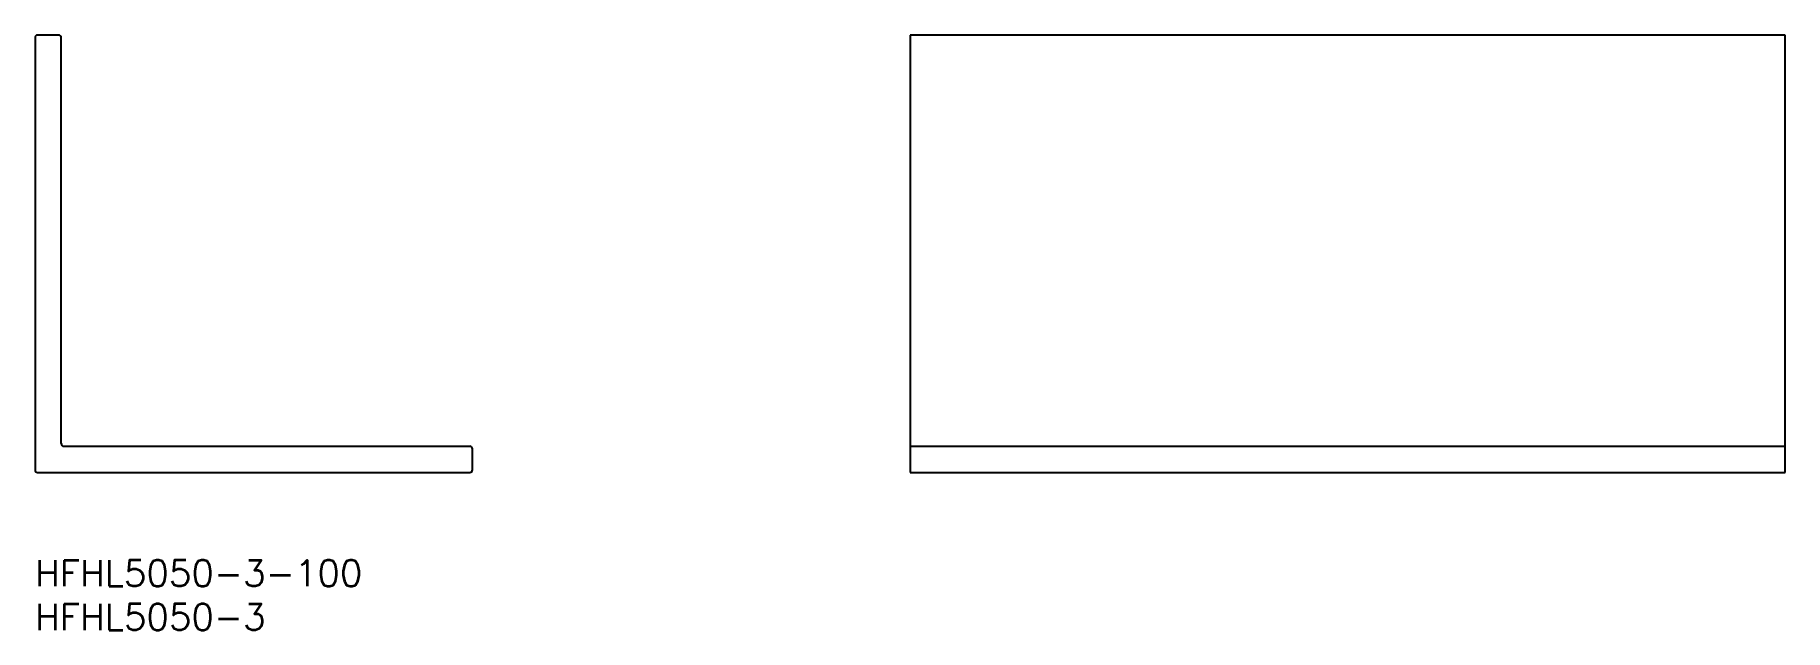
# Model space of a CAD drawing. Extents: x 0 to 200, y -8 to 60.
import ezdxf

# ---------------------------------------------------------------- set-up
doc = ezdxf.new("R2010")
doc.units = 0
doc.header["$LTSCALE"] = 0.5
doc.layers.add('MSM_CONTINUOUS', color=7, linetype='CONTINUOUS')
doc.layers.add('MSM_PART_NUMBER', color=7, linetype='CONTINUOUS')
doc.styles.get("Standard").update_dxf_attribs({"font": 'txt.shx', "height": 3, "bigfont": 'bigfont.shx'})

# ---------------------------------------------------------------- blocks, each defined once
blk = doc.blocks.new('*U2')
at = {"layer": 'MSM_PART_NUMBER'}
blk.add_text('HFHL5050-3-100', height=3, dxfattribs=at).set_placement((0, -3))
blk = doc.blocks.new('*U3')
at = {"layer": 'MSM_PART_NUMBER'}
blk.add_text('HFHL5050-3', height=3, dxfattribs=at).set_placement((0, -8))

msp = doc.modelspace()

# ---------------------------------------------------------------- linework, layer by layer
at = {"layer": 'MSM_CONTINUOUS'}
for p, q in [((2.7, 60), (0.3, 60)), ((200, 60), (100, 60)), ((100, 60), (100, 10)), ((200, 10), (200, 60)), ((0, 59.7), (0, 10.3)), ((3, 13.3), (3, 59.7)), ((3.3, 13), (49.7, 13)), ((50, 10.3), (50, 12.7)), ((100, 13), (200, 13)), ((0.3, 10), (49.7, 10)), ((100, 10), (200, 10))]:
    msp.add_line(p, q, dxfattribs=at)
for centre, start, end in [((0.3, 59.7), 90, 180), ((2.7, 59.7), 0, 90), ((3.3, 13.3), 180, 270), ((49.7, 12.7), 0, 90), ((0.3, 10.3), 180, 270), ((49.7, 10.3), 270, 0)]:
    msp.add_arc(centre, 0.3, start, end, dxfattribs=at)

# ---------------------------------------------------------------- block references
for name in ['*U2', '*U3']:
    msp.add_blockref(name, (0, 0), dxfattribs=at)

doc.saveas('drawing.dxf')
